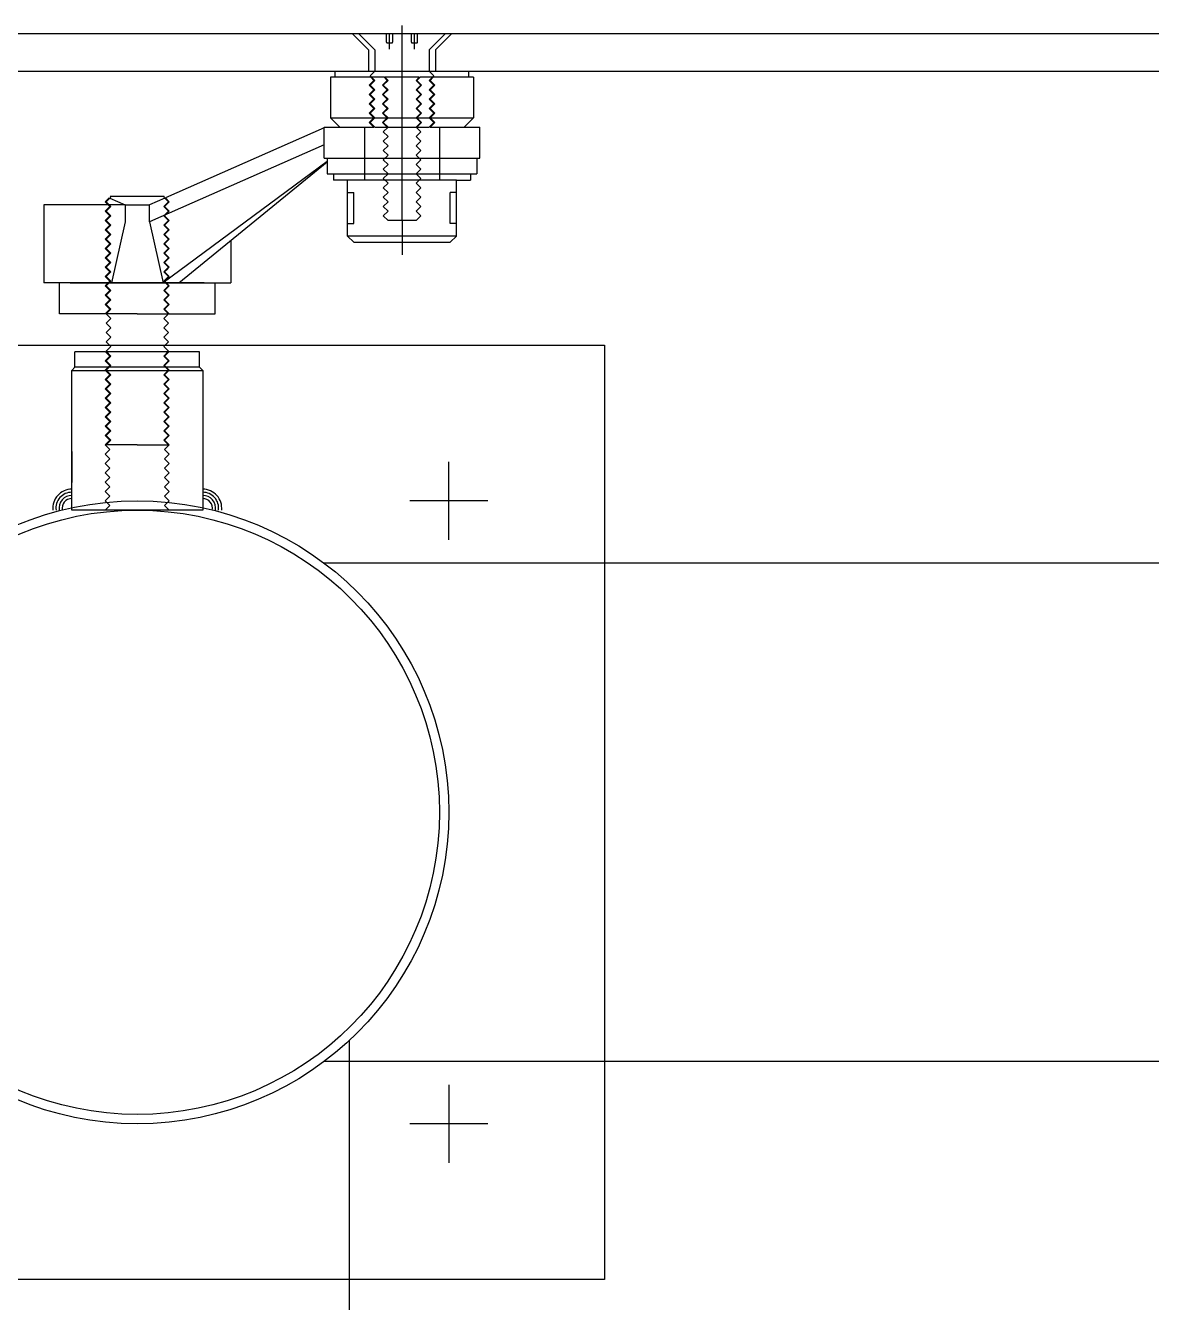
# Model space of a CAD drawing. Header units: millimetres. Extents: x -7718 to 421089, y 87466 to 341395.
# Drawn here: x 308078.7 to 308440.2, y 215741.2 to 216151.2 of the extents above; entities that cross this region are included whole.
import ezdxf

# ---------------------------------------------------------------- set-up
doc = ezdxf.new("R2010")
doc.units = ezdxf.units.MM
doc.header["$LTSCALE"] = 200
doc.header["$MEASUREMENT"] = 0
doc.linetypes.add('CENTER1', pattern=[8, 6, -1, 0, -1])
doc.linetypes.add('DASH_2', pattern=[34, 30, -1.5, 1, -1.5])
doc.layers.add('e-plan', color=9, linetype='CONTINUOUS')

msp = doc.modelspace()

# ---------------------------------------------------------------- linework, layer by layer
at = {"layer": 'e-plan', "linetype": 'CENTER1'}
for p, q in [((308199.57, 216088.59), (308199.57, 216151.19)), ((308185.57, 216148.59), (308190.82, 216143.34)), ((308194.57, 216145.89), (308194.57, 216148.59)), ((308195.57, 216143.59), (308195.57, 216148.59)), ((308196.57, 216145.89), (308196.57, 216148.59)), ((308202.57, 216145.89), (308202.57, 216148.59)), ((308203.57, 216143.59), (308203.57, 216148.59)), ((308204.57, 216145.89), (308204.57, 216148.59)), ((308213.57, 216148.59), (308208.32, 216143.34)), ((308189.04, 216132.09), (308190.54, 216133.59)), ((308189.32, 216135.09), (308190.82, 216136.59)), ((308190.82, 216133.59), (308189.32, 216135.09)), ((308190.82, 216133.59), (308189.32, 216135.09)), ((308189.32, 216132.09), (308190.82, 216133.59)), ((308189.32, 216132.09), (308190.82, 216133.59)), ((308190.54, 216133.59), (308189.54, 216134.59)), ((308193.29, 216132.09), (308194.79, 216133.59)), ((308193.57, 216132.09), (308195.07, 216133.59)), ((308193.57, 216132.09), (308195.07, 216133.59)), ((308193.57, 216132.09), (308195.07, 216133.59)), ((308194.79, 216133.59), (308193.79, 216134.59)), ((308195.07, 216133.59), (308194.07, 216134.59)), ((308195.07, 216133.59), (308194.07, 216134.59)), ((308195.07, 216133.59), (308194.07, 216134.59)), ((308204.07, 216133.59), (308205.07, 216134.59)), ((308204.07, 216133.59), (308205.07, 216134.59)), ((308205.57, 216132.09), (308204.07, 216133.59)), ((308205.57, 216132.09), (308204.07, 216133.59)), ((308204.36, 216133.59), (308205.36, 216134.59)), ((308205.86, 216132.09), (308204.36, 216133.59)), ((308209.82, 216135.09), (308208.32, 216136.59)), ((308208.32, 216133.59), (308209.82, 216135.09)), ((308209.82, 216132.09), (308208.32, 216133.59)), ((308208.61, 216133.59), (308209.61, 216134.59)), ((308210.11, 216132.09), (308208.61, 216133.59)), ((308190.54, 216130.59), (308189.04, 216132.09)), ((308189.04, 216129.09), (308190.54, 216130.59)), ((308190.54, 216127.59), (308189.04, 216129.09)), ((308190.82, 216130.59), (308189.32, 216132.09)), ((308190.82, 216130.59), (308189.32, 216132.09)), ((308189.32, 216129.09), (308190.82, 216130.59)), ((308189.32, 216129.09), (308190.82, 216130.59)), ((308190.82, 216127.59), (308189.32, 216129.09)), ((308190.82, 216127.59), (308189.32, 216129.09)), ((308194.79, 216130.59), (308193.29, 216132.09)), ((308193.29, 216129.09), (308194.79, 216130.59)), ((308194.79, 216127.59), (308193.29, 216129.09)), ((308195.07, 216130.59), (308193.57, 216132.09)), ((308195.07, 216130.59), (308193.57, 216132.09)), ((308195.07, 216130.59), (308193.57, 216132.09)), ((308193.57, 216129.09), (308195.07, 216130.59)), ((308193.57, 216129.09), (308195.07, 216130.59)), ((308193.57, 216129.09), (308195.07, 216130.59)), ((308195.07, 216127.59), (308193.57, 216129.09)), ((308195.07, 216127.59), (308193.57, 216129.09)), ((308195.07, 216127.59), (308193.57, 216129.09)), ((308204.07, 216130.59), (308205.57, 216132.09)), ((308204.07, 216130.59), (308205.57, 216132.09)), ((308205.57, 216129.09), (308204.07, 216130.59)), ((308205.57, 216129.09), (308204.07, 216130.59)), ((308204.07, 216127.59), (308205.57, 216129.09)), ((308204.07, 216127.59), (308205.57, 216129.09)), ((308204.36, 216130.59), (308205.86, 216132.09)), ((308205.86, 216129.09), (308204.36, 216130.59)), ((308204.36, 216127.59), (308205.86, 216129.09)), ((308208.32, 216130.59), (308209.82, 216132.09)), ((308209.82, 216129.09), (308208.32, 216130.59)), ((308208.32, 216127.59), (308209.82, 216129.09)), ((308208.61, 216130.59), (308210.11, 216132.09)), ((308210.11, 216129.09), (308208.61, 216130.59)), ((308208.61, 216127.59), (308210.11, 216129.09)), ((308189.04, 216126.09), (308190.54, 216127.59)), ((308190.54, 216124.59), (308189.04, 216126.09)), ((308189.04, 216123.09), (308190.54, 216124.59)), ((308189.32, 216126.09), (308190.82, 216127.59)), ((308189.32, 216126.09), (308190.82, 216127.59)), ((308190.82, 216124.59), (308189.32, 216126.09)), ((308190.82, 216124.59), (308189.32, 216126.09)), ((308189.32, 216123.09), (308190.82, 216124.59)), ((308189.32, 216123.09), (308190.82, 216124.59)), ((308193.29, 216126.09), (308194.79, 216127.59)), ((308194.79, 216124.59), (308193.29, 216126.09)), ((308193.29, 216123.09), (308194.79, 216124.59)), ((308193.57, 216126.09), (308195.07, 216127.59)), ((308193.57, 216126.09), (308195.07, 216127.59)), ((308193.57, 216126.09), (308195.07, 216127.59)), ((308195.07, 216124.59), (308193.57, 216126.09)), ((308195.07, 216124.59), (308193.57, 216126.09)), ((308195.07, 216124.59), (308193.57, 216126.09)), ((308193.57, 216123.09), (308195.07, 216124.59)), ((308193.57, 216123.09), (308195.07, 216124.59)), ((308193.57, 216123.09), (308195.07, 216124.59)), ((308205.57, 216126.09), (308204.07, 216127.59)), ((308205.57, 216126.09), (308204.07, 216127.59)), ((308204.07, 216124.59), (308205.57, 216126.09)), ((308204.07, 216124.59), (308205.57, 216126.09)), ((308205.57, 216123.09), (308204.07, 216124.59)), ((308205.57, 216123.09), (308204.07, 216124.59)), ((308205.86, 216126.09), (308204.36, 216127.59)), ((308204.36, 216124.59), (308205.86, 216126.09)), ((308205.86, 216123.09), (308204.36, 216124.59)), ((308209.82, 216126.09), (308208.32, 216127.59)), ((308208.32, 216124.59), (308209.82, 216126.09)), ((308209.82, 216123.09), (308208.32, 216124.59)), ((308210.11, 216126.09), (308208.61, 216127.59)), ((308208.61, 216124.59), (308210.11, 216126.09)), ((308210.11, 216123.09), (308208.61, 216124.59)), ((308176.57, 216121.59), (308179.57, 216118.59)), ((308190.54, 216121.59), (308189.04, 216123.09)), ((308189.04, 216120.09), (308190.54, 216121.59)), ((308190.82, 216121.59), (308189.32, 216123.09)), ((308190.82, 216121.59), (308189.32, 216123.09)), ((308189.32, 216120.09), (308190.82, 216121.59)), ((308189.32, 216120.09), (308190.82, 216121.59)), ((308194.79, 216121.59), (308193.29, 216123.09)), ((308193.29, 216120.09), (308194.79, 216121.59)), ((308195.07, 216121.59), (308193.57, 216123.09)), ((308195.07, 216121.59), (308193.57, 216123.09)), ((308195.07, 216121.59), (308193.57, 216123.09)), ((308193.57, 216120.09), (308195.07, 216121.59)), ((308193.57, 216120.09), (308195.07, 216121.59)), ((308193.57, 216120.09), (308195.07, 216121.59)), ((308204.07, 216121.59), (308205.57, 216123.09)), ((308204.07, 216121.59), (308205.57, 216123.09)), ((308205.57, 216120.09), (308204.07, 216121.59)), ((308205.57, 216120.09), (308204.07, 216121.59)), ((308204.36, 216121.59), (308205.86, 216123.09)), ((308205.86, 216120.09), (308204.36, 216121.59)), ((308208.32, 216121.59), (308209.82, 216123.09)), ((308209.82, 216120.09), (308208.32, 216121.59)), ((308208.61, 216121.59), (308210.11, 216123.09)), ((308210.11, 216120.09), (308208.61, 216121.59)), ((308222.57, 216121.59), (308219.57, 216118.59)), ((308190.54, 216118.59), (308189.04, 216120.09)), ((308190.82, 216118.59), (308189.32, 216120.09)), ((308190.82, 216118.59), (308189.32, 216120.09)), ((308194.79, 216118.59), (308193.29, 216120.09)), ((308195.07, 216118.59), (308193.57, 216120.09)), ((308195.07, 216118.59), (308193.57, 216120.09)), ((308195.07, 216118.59), (308193.57, 216120.09)), ((308193.57, 216117.09), (308195.07, 216118.59)), ((308195.07, 216115.59), (308193.57, 216117.09)), ((308204.07, 216118.59), (308205.57, 216120.09)), ((308204.07, 216118.59), (308205.57, 216120.09)), ((308205.57, 216117.09), (308204.07, 216118.59)), ((308204.07, 216115.59), (308205.57, 216117.09)), ((308204.36, 216118.59), (308205.86, 216120.09)), ((308208.32, 216118.59), (308209.82, 216120.09)), ((308208.61, 216118.59), (308210.11, 216120.09)), ((308193.57, 216114.09), (308195.07, 216115.59)), ((308195.07, 216112.59), (308193.57, 216114.09)), ((308193.57, 216111.09), (308195.07, 216112.59)), ((308205.57, 216114.09), (308204.07, 216115.59)), ((308204.07, 216112.59), (308205.57, 216114.09)), ((308205.57, 216111.09), (308204.07, 216112.59)), ((308195.07, 216109.59), (308193.57, 216111.09)), ((308193.57, 216108.09), (308195.07, 216109.59)), ((308195.07, 216106.59), (308193.57, 216108.09)), ((308204.07, 216109.59), (308205.57, 216111.09)), ((308205.57, 216108.09), (308204.07, 216109.59)), ((308204.07, 216106.59), (308205.57, 216108.09)), ((308193.57, 216105.09), (308195.07, 216106.59)), ((308195.07, 216103.59), (308193.57, 216105.09)), ((308205.57, 216105.09), (308204.07, 216106.59)), ((308204.07, 216103.59), (308205.57, 216105.09)), ((308179.43, 216101.59), (308177.57, 216101.59)), ((308217.07, 216101.59), (308179.43, 216101.59)), ((308193.57, 216102.09), (308195.07, 216103.59)), ((308195.07, 216100.59), (308193.57, 216102.09)), ((308193.57, 216099.09), (308195.07, 216100.59)), ((308205.57, 216102.09), (308204.07, 216103.59)), ((308204.07, 216100.59), (308205.57, 216102.09)), ((308205.57, 216099.09), (308204.07, 216100.59)), ((308217.07, 216101.59), (308221.57, 216101.59)), ((308104.29, 216094.59), (308105.55, 216095.84)), ((308104.57, 216094.59), (308106.07, 216096.09)), ((308104.57, 216094.59), (308106.07, 216096.09)), ((308106.07, 216096.09), (308105.89, 216096.27)), ((308106.07, 216096.09), (308105.89, 216096.27)), ((308123.07, 216096.09), (308123.26, 216096.27)), ((308123.07, 216096.09), (308123.26, 216096.27)), ((308124.57, 216094.59), (308123.07, 216096.09)), ((308124.57, 216094.59), (308123.07, 216096.09)), ((308124.86, 216094.59), (308123.6, 216095.84)), ((308182.07, 216097.59), (308184.07, 216097.59)), ((308195.07, 216097.59), (308193.57, 216099.09)), ((308193.57, 216096.09), (308195.07, 216097.59)), ((308195.07, 216094.59), (308193.57, 216096.09)), ((308204.07, 216097.59), (308205.57, 216099.09)), ((308205.57, 216096.09), (308204.07, 216097.59)), ((308204.07, 216094.59), (308205.57, 216096.09)), ((308217.07, 216097.59), (308215.07, 216097.59)), ((308105.79, 216093.09), (308104.29, 216094.59)), ((308104.29, 216091.59), (308105.79, 216093.09)), ((308105.79, 216090.09), (308104.29, 216091.59)), ((308106.07, 216093.09), (308104.57, 216094.59)), ((308106.07, 216093.09), (308104.57, 216094.59)), ((308104.57, 216091.59), (308106.07, 216093.09)), ((308104.57, 216091.59), (308106.07, 216093.09)), ((308106.07, 216090.09), (308104.57, 216091.59)), ((308106.07, 216090.09), (308104.57, 216091.59)), ((308123.07, 216093.09), (308124.57, 216094.59)), ((308123.07, 216093.09), (308124.57, 216094.59)), ((308124.57, 216091.59), (308123.07, 216093.09)), ((308124.57, 216091.59), (308123.07, 216093.09)), ((308123.07, 216090.09), (308124.57, 216091.59)), ((308123.07, 216090.09), (308124.57, 216091.59)), ((308123.36, 216093.09), (308124.86, 216094.59)), ((308124.86, 216091.59), (308123.36, 216093.09)), ((308123.36, 216090.09), (308124.86, 216091.59)), ((308193.57, 216093.09), (308195.07, 216094.59)), ((308195.07, 216091.59), (308193.57, 216093.09)), ((308193.57, 216090.09), (308195.07, 216091.59)), ((308205.57, 216093.09), (308204.07, 216094.59)), ((308204.07, 216091.59), (308205.57, 216093.09)), ((308205.57, 216090.09), (308204.07, 216091.59)), ((308104.29, 216088.59), (308105.79, 216090.09)), ((308105.79, 216087.09), (308104.29, 216088.59)), ((308104.57, 216088.59), (308106.07, 216090.09)), ((308104.57, 216088.59), (308106.07, 216090.09)), ((308106.07, 216087.09), (308104.57, 216088.59)), ((308106.07, 216087.09), (308104.57, 216088.59)), ((308124.57, 216088.59), (308123.07, 216090.09)), ((308124.57, 216088.59), (308123.07, 216090.09)), ((308123.07, 216087.09), (308124.57, 216088.59)), ((308123.07, 216087.09), (308124.57, 216088.59)), ((308124.86, 216088.59), (308123.36, 216090.09)), ((308123.36, 216087.09), (308124.86, 216088.59)), ((308182.07, 216087.59), (308184.07, 216087.59)), ((308195.07, 216088.59), (308193.57, 216090.09)), ((308204.07, 216088.59), (308195.07, 216088.59)), ((308199.57, 216088.59), (308199.57, 216077.57)), ((308204.07, 216088.59), (308205.57, 216090.09)), ((308217.07, 216087.59), (308215.07, 216087.59)), ((308104.29, 216085.59), (308105.79, 216087.09)), ((308105.79, 216084.09), (308104.29, 216085.59)), ((308104.29, 216082.59), (308105.79, 216084.09)), ((308104.57, 216085.59), (308106.07, 216087.09)), ((308104.57, 216085.59), (308106.07, 216087.09)), ((308106.07, 216084.09), (308104.57, 216085.59)), ((308106.07, 216084.09), (308104.57, 216085.59)), ((308104.57, 216082.59), (308106.07, 216084.09)), ((308124.57, 216085.59), (308123.07, 216087.09)), ((308124.57, 216085.59), (308123.07, 216087.09)), ((308123.07, 216084.09), (308124.57, 216085.59)), ((308123.07, 216084.09), (308124.57, 216085.59)), ((308124.57, 216082.59), (308123.07, 216084.09)), ((308124.86, 216085.59), (308123.36, 216087.09)), ((308123.36, 216084.09), (308124.86, 216085.59)), ((308124.86, 216082.59), (308123.36, 216084.09)), ((308217.07, 216083.59), (308182.07, 216083.59)), ((308105.79, 216081.09), (308104.29, 216082.59)), ((308104.29, 216079.59), (308105.79, 216081.09)), ((308105.79, 216078.09), (308104.29, 216079.59)), ((308106.07, 216081.09), (308104.57, 216082.59)), ((308104.57, 216079.59), (308106.07, 216081.09)), ((308106.07, 216078.09), (308104.57, 216079.59)), ((308123.07, 216081.09), (308124.57, 216082.59)), ((308124.57, 216079.59), (308123.07, 216081.09)), ((308123.07, 216078.09), (308124.57, 216079.59)), ((308123.36, 216081.09), (308124.86, 216082.59)), ((308124.86, 216079.59), (308123.36, 216081.09)), ((308123.36, 216078.09), (308124.86, 216079.59)), ((308104.29, 216076.59), (308105.79, 216078.09)), ((308105.79, 216075.09), (308104.29, 216076.59)), ((308104.57, 216076.59), (308106.07, 216078.09)), ((308106.07, 216075.09), (308104.57, 216076.59)), ((308124.57, 216076.59), (308123.07, 216078.09)), ((308123.07, 216075.09), (308124.57, 216076.59)), ((308124.86, 216076.59), (308123.36, 216078.09)), ((308123.36, 216075.09), (308124.86, 216076.59)), ((308104.29, 216073.59), (308105.79, 216075.09)), ((308105.79, 216072.09), (308104.29, 216073.59)), ((308104.29, 216070.59), (308105.79, 216072.09)), ((308104.57, 216073.59), (308106.07, 216075.09)), ((308106.07, 216072.09), (308104.57, 216073.59)), ((308104.57, 216070.59), (308106.07, 216072.09)), ((308105.79, 216072.09), (308104.79, 216073.09)), ((308124.57, 216073.59), (308123.07, 216075.09)), ((308123.07, 216072.09), (308124.57, 216073.59)), ((308124.57, 216070.59), (308123.07, 216072.09)), ((308124.86, 216073.59), (308123.36, 216075.09)), ((308123.36, 216072.09), (308124.86, 216073.59)), ((308123.36, 216072.09), (308124.36, 216073.09)), ((308124.86, 216070.59), (308123.36, 216072.09)), ((308105.79, 216069.09), (308104.29, 216070.59)), ((308104.29, 216067.59), (308105.79, 216069.09)), ((308105.79, 216066.09), (308104.29, 216067.59)), ((308106.07, 216069.09), (308104.57, 216070.59)), ((308104.57, 216067.59), (308106.07, 216069.09)), ((308106.07, 216066.09), (308104.57, 216067.59)), ((308123.07, 216069.09), (308124.57, 216070.59)), ((308124.57, 216067.59), (308123.07, 216069.09)), ((308123.07, 216066.09), (308124.57, 216067.59)), ((308123.36, 216069.09), (308124.86, 216070.59)), ((308124.86, 216067.59), (308123.36, 216069.09)), ((308123.36, 216066.09), (308124.86, 216067.59)), ((308104.29, 216064.59), (308105.79, 216066.09)), ((308105.79, 216063.09), (308104.29, 216064.59)), ((308104.29, 216061.59), (308105.79, 216063.09)), ((308104.57, 216064.59), (308106.07, 216066.09)), ((308106.07, 216063.09), (308104.57, 216064.59)), ((308104.57, 216061.59), (308106.07, 216063.09)), ((308124.57, 216064.59), (308123.07, 216066.09)), ((308123.07, 216063.09), (308124.57, 216064.59)), ((308124.57, 216061.59), (308123.07, 216063.09)), ((308124.86, 216064.59), (308123.36, 216066.09)), ((308123.36, 216063.09), (308124.86, 216064.59)), ((308124.86, 216061.59), (308123.36, 216063.09)), ((308105.79, 216060.09), (308104.29, 216061.59)), ((308104.29, 216058.59), (308105.79, 216060.09)), ((308106.07, 216060.09), (308104.57, 216061.59)), ((308104.57, 216058.59), (308106.07, 216060.09)), ((308104.57, 216058.59), (308106.07, 216060.09)), ((308104.57, 216058.59), (308106.07, 216060.09)), ((308106.07, 216060.09), (308105.07, 216061.09)), ((308106.07, 216060.09), (308105.07, 216061.09)), ((308123.07, 216060.09), (308124.57, 216061.59)), ((308123.07, 216060.09), (308124.07, 216061.09)), ((308123.07, 216060.09), (308124.07, 216061.09)), ((308123.07, 216060.09), (308124.07, 216061.09)), ((308123.07, 216060.09), (308124.07, 216061.09)), ((308124.57, 216058.59), (308123.07, 216060.09)), ((308124.57, 216058.59), (308123.07, 216060.09)), ((308124.57, 216058.59), (308123.07, 216060.09)), ((308124.57, 216058.59), (308123.07, 216060.09)), ((308124.57, 216058.59), (308123.07, 216060.09)), ((308124.57, 216058.59), (308123.07, 216060.09)), ((308124.57, 216058.59), (308123.07, 216060.09)), ((308124.57, 216058.59), (308123.07, 216060.09)), ((308124.57, 216058.59), (308123.07, 216060.09)), ((308123.36, 216060.09), (308124.86, 216061.59)), ((308124.86, 216058.59), (308123.36, 216060.09)), ((308124.86, 216058.59), (308123.36, 216060.09)), ((308124.86, 216058.59), (308123.36, 216060.09)), ((308106.07, 216057.09), (308104.57, 216058.59)), ((308106.07, 216057.09), (308104.57, 216058.59)), ((308106.07, 216057.09), (308104.57, 216058.59)), ((308104.57, 216055.59), (308106.07, 216057.09)), ((308104.57, 216055.59), (308106.07, 216057.09)), ((308104.57, 216055.59), (308106.07, 216057.09)), ((308106.07, 216054.09), (308104.57, 216055.59)), ((308106.07, 216054.09), (308104.57, 216055.59)), ((308123.07, 216057.09), (308124.57, 216058.59)), ((308123.07, 216057.09), (308124.57, 216058.59)), ((308123.07, 216057.09), (308124.57, 216058.59)), ((308123.07, 216057.09), (308124.57, 216058.59)), ((308123.07, 216057.09), (308124.57, 216058.59)), ((308123.07, 216057.09), (308124.57, 216058.59)), ((308124.57, 216055.59), (308123.07, 216057.09)), ((308124.57, 216055.59), (308123.07, 216057.09)), ((308124.57, 216055.59), (308123.07, 216057.09)), ((308124.57, 216055.59), (308123.07, 216057.09)), ((308124.57, 216055.59), (308123.07, 216057.09)), ((308124.57, 216055.59), (308123.07, 216057.09)), ((308123.07, 216054.09), (308124.57, 216055.59)), ((308123.07, 216054.09), (308124.57, 216055.59)), ((308123.07, 216054.09), (308124.57, 216055.59)), ((308123.07, 216054.09), (308124.57, 216055.59)), ((308104.57, 216052.59), (308106.07, 216054.09)), ((308104.57, 216052.59), (308106.07, 216054.09)), ((308106.07, 216051.09), (308104.57, 216052.59)), ((308106.07, 216051.09), (308104.57, 216052.59)), ((308104.57, 216049.59), (308106.07, 216051.09)), ((308104.57, 216049.59), (308106.07, 216051.09)), ((308124.57, 216052.59), (308123.07, 216054.09)), ((308124.57, 216052.59), (308123.07, 216054.09)), ((308124.57, 216052.59), (308123.07, 216054.09)), ((308124.57, 216052.59), (308123.07, 216054.09)), ((308123.07, 216051.09), (308124.57, 216052.59)), ((308123.07, 216051.09), (308124.57, 216052.59)), ((308123.07, 216051.09), (308124.57, 216052.59)), ((308123.07, 216051.09), (308124.57, 216052.59)), ((308124.57, 216049.59), (308123.07, 216051.09)), ((308124.57, 216049.59), (308123.07, 216051.09)), ((308124.57, 216049.59), (308123.07, 216051.09)), ((308124.57, 216049.59), (308123.07, 216051.09)), ((308105.79, 216045.09), (308104.41, 216046.47)), ((308106.07, 216048.09), (308104.57, 216049.59)), ((308106.07, 216048.09), (308104.57, 216049.59)), ((308104.57, 216046.59), (308106.07, 216048.09)), ((308104.57, 216046.59), (308106.07, 216048.09)), ((308106.07, 216045.09), (308104.57, 216046.59)), ((308106.07, 216045.09), (308104.57, 216046.59)), ((308123.07, 216048.09), (308124.57, 216049.59)), ((308123.07, 216048.09), (308124.57, 216049.59)), ((308123.07, 216048.09), (308124.57, 216049.59)), ((308123.07, 216048.09), (308124.57, 216049.59)), ((308124.57, 216046.59), (308123.07, 216048.09)), ((308124.57, 216046.59), (308123.07, 216048.09)), ((308124.57, 216046.59), (308123.07, 216048.09)), ((308124.57, 216046.59), (308123.07, 216048.09)), ((308123.07, 216045.09), (308124.57, 216046.59)), ((308123.07, 216045.09), (308124.57, 216046.59)), ((308123.07, 216045.09), (308124.57, 216046.59)), ((308123.07, 216045.09), (308124.57, 216046.59)), ((308123.36, 216045.09), (308124.74, 216046.47)), ((308104.29, 216043.59), (308105.79, 216045.09)), ((308105.79, 216042.09), (308104.29, 216043.59)), ((308104.57, 216043.59), (308106.07, 216045.09)), ((308106.07, 216042.09), (308104.57, 216043.59)), ((308124.57, 216043.59), (308123.07, 216045.09)), ((308124.57, 216043.59), (308123.07, 216045.09)), ((308123.07, 216042.09), (308124.57, 216043.59)), ((308123.07, 216042.09), (308124.57, 216043.59)), ((308124.86, 216043.59), (308123.36, 216045.09)), ((308123.36, 216042.09), (308124.86, 216043.59)), ((308104.29, 216040.59), (308105.79, 216042.09)), ((308105.79, 216039.09), (308104.29, 216040.59)), ((308104.29, 216037.59), (308105.79, 216039.09)), ((308104.57, 216040.59), (308106.07, 216042.09)), ((308106.07, 216039.09), (308104.57, 216040.59)), ((308104.57, 216037.59), (308106.07, 216039.09)), ((308124.57, 216040.59), (308123.07, 216042.09)), ((308124.57, 216040.59), (308123.07, 216042.09)), ((308123.07, 216039.09), (308124.57, 216040.59)), ((308123.07, 216039.09), (308124.57, 216040.59)), ((308124.57, 216037.59), (308123.07, 216039.09)), ((308124.57, 216037.59), (308123.07, 216039.09)), ((308124.86, 216040.59), (308123.36, 216042.09)), ((308123.36, 216039.09), (308124.86, 216040.59)), ((308124.86, 216037.59), (308123.36, 216039.09)), ((308105.79, 216036.09), (308104.29, 216037.59)), ((308104.29, 216034.59), (308105.79, 216036.09)), ((308105.79, 216033.09), (308104.29, 216034.59)), ((308106.07, 216036.09), (308104.57, 216037.59)), ((308104.57, 216034.59), (308106.07, 216036.09)), ((308106.07, 216033.09), (308104.57, 216034.59)), ((308123.07, 216036.09), (308124.57, 216037.59)), ((308123.07, 216036.09), (308124.57, 216037.59)), ((308124.57, 216034.59), (308123.07, 216036.09)), ((308124.57, 216034.59), (308123.07, 216036.09)), ((308123.07, 216033.09), (308124.57, 216034.59)), ((308123.07, 216033.09), (308124.57, 216034.59)), ((308123.36, 216036.09), (308124.86, 216037.59)), ((308124.86, 216034.59), (308123.36, 216036.09)), ((308123.36, 216033.09), (308124.86, 216034.59)), ((308104.29, 216031.59), (308105.79, 216033.09)), ((308105.79, 216030.09), (308104.29, 216031.59)), ((308104.29, 216028.59), (308105.79, 216030.09)), ((308104.57, 216031.59), (308106.07, 216033.09)), ((308106.07, 216030.09), (308104.57, 216031.59)), ((308104.57, 216028.59), (308106.07, 216030.09)), ((308124.57, 216031.59), (308123.07, 216033.09)), ((308124.57, 216031.59), (308123.07, 216033.09)), ((308123.07, 216030.09), (308124.57, 216031.59)), ((308123.07, 216030.09), (308124.57, 216031.59)), ((308124.57, 216028.59), (308123.07, 216030.09)), ((308124.57, 216028.59), (308123.07, 216030.09)), ((308124.86, 216031.59), (308123.36, 216033.09)), ((308123.36, 216030.09), (308124.86, 216031.59)), ((308124.86, 216028.59), (308123.36, 216030.09)), ((308105.79, 216027.09), (308104.29, 216028.59)), ((308104.29, 216025.59), (308105.79, 216027.09)), ((308106.07, 216027.09), (308104.57, 216028.59)), ((308104.57, 216025.59), (308106.07, 216027.09)), ((308123.07, 216027.09), (308124.57, 216028.59)), ((308123.07, 216027.09), (308124.57, 216028.59)), ((308124.57, 216025.59), (308123.07, 216027.09)), ((308124.57, 216025.59), (308123.07, 216027.09)), ((308123.36, 216027.09), (308124.86, 216028.59)), ((308124.86, 216025.59), (308123.36, 216027.09)), ((308105.79, 216024.09), (308104.29, 216025.59)), ((308104.29, 216022.59), (308105.79, 216024.09)), ((308105.79, 216021.09), (308104.29, 216022.59)), ((308106.07, 216024.09), (308104.57, 216025.59)), ((308104.57, 216022.59), (308106.07, 216024.09)), ((308106.07, 216021.09), (308104.57, 216022.59)), ((308123.07, 216024.09), (308124.57, 216025.59)), ((308123.07, 216024.09), (308124.57, 216025.59)), ((308124.57, 216022.59), (308123.07, 216024.09)), ((308124.57, 216022.59), (308123.07, 216024.09)), ((308123.07, 216021.09), (308124.57, 216022.59)), ((308123.07, 216021.09), (308124.57, 216022.59)), ((308123.36, 216024.09), (308124.86, 216025.59)), ((308124.86, 216022.59), (308123.36, 216024.09)), ((308123.36, 216021.09), (308124.86, 216022.59)), ((308104.29, 216019.59), (308105.79, 216021.09)), ((308105.79, 216018.09), (308104.29, 216019.59)), ((308104.29, 216016.59), (308105.79, 216018.09)), ((308104.57, 216019.59), (308106.07, 216021.09)), ((308106.07, 216018.09), (308104.57, 216019.59)), ((308104.57, 216016.59), (308106.07, 216018.09)), ((308124.57, 216019.59), (308123.07, 216021.09)), ((308124.57, 216019.59), (308123.07, 216021.09)), ((308123.07, 216018.09), (308124.57, 216019.59)), ((308123.07, 216018.09), (308124.57, 216019.59)), ((308124.57, 216016.59), (308123.07, 216018.09)), ((308124.57, 216016.59), (308123.07, 216018.09)), ((308124.86, 216019.59), (308123.36, 216021.09)), ((308123.36, 216018.09), (308124.86, 216019.59)), ((308124.86, 216016.59), (308123.36, 216018.09)), ((308104.29, 216016.59), (308105.79, 216015.09)), ((308105.79, 216015.09), (308104.29, 216013.59)), ((308114.57, 216016.59), (308104.57, 216016.59)), ((308114.57, 216016.59), (308124.57, 216016.59)), ((308124.86, 216016.59), (308123.36, 216015.09)), ((308123.36, 216015.09), (308124.86, 216013.59)), ((308104.29, 216013.59), (308105.79, 216012.09)), ((308105.79, 216012.09), (308104.29, 216010.59)), ((308104.29, 216010.59), (308105.79, 216009.09)), ((308124.86, 216013.59), (308123.36, 216012.09)), ((308123.36, 216012.09), (308124.86, 216010.59)), ((308124.86, 216010.59), (308123.36, 216009.09)), ((308105.79, 216009.09), (308104.29, 216007.59)), ((308104.29, 216007.59), (308105.79, 216006.09)), ((308105.79, 216006.09), (308104.29, 216004.59)), ((308123.36, 216009.09), (308124.86, 216007.59)), ((308124.86, 216007.59), (308123.36, 216006.09)), ((308123.36, 216006.09), (308124.86, 216004.59)), ((308104.29, 216004.59), (308105.79, 216003.09)), ((308105.79, 216003.09), (308104.29, 216001.59)), ((308104.29, 216001.59), (308105.79, 216000.09)), ((308124.86, 216004.59), (308123.36, 216003.09)), ((308123.36, 216003.09), (308124.86, 216001.59)), ((308124.86, 216001.59), (308123.36, 216000.09)), ((308105.79, 216000.09), (308104.29, 215998.59)), ((308104.29, 215998.59), (308105.79, 215997.09)), ((308123.36, 216000.09), (308124.86, 215998.59)), ((308124.86, 215998.59), (308123.36, 215997.09)), ((308105.79, 215997.09), (308104.29, 215995.59)), ((308123.36, 215997.09), (308124.86, 215995.59))]:
    msp.add_line(p, q, dxfattribs=at)
at = {"layer": 'e-plan'}
for p, q in [((307876.57, 216148.59), (309090.57, 216148.59)), ((307876.57, 216136.59), (309090.57, 216136.59)), ((307964.57, 216048.59), (308264.57, 216048.59)), ((308264.57, 216048.59), (308264.57, 215748.59)), ((308214.57, 215986.09), (308214.57, 216011.09)), ((308227.07, 215998.59), (308202.07, 215998.59)), ((308135.57, 215995.59), (308093.57, 215995.59)), ((308842.57, 215978.59), (308174.57, 215978.59)), ((308182.57, 215825.27), (308182.57, 213608.59)), ((308842.57, 215818.59), (308174.57, 215818.59)), ((308214.57, 215811.09), (308214.57, 215786.09)), ((308227.07, 215798.59), (308202.07, 215798.59)), ((308264.57, 215748.59), (307964.57, 215748.59))]:
    msp.add_line(p, q, dxfattribs=at)
at = {"layer": 'e-plan', "linetype": 'Continuous'}
for p, q in [((308182.74, 216148.59), (308216.41, 216148.59)), ((308188.82, 216143.34), (308183.57, 216148.59)), ((308194.87, 216145.59), (308196.27, 216145.59)), ((308202.87, 216145.59), (308204.27, 216145.59)), ((308210.32, 216143.34), (308215.57, 216148.59)), ((308188.82, 216143.34), (308188.82, 216136.59)), ((308190.82, 216143.34), (308190.82, 216136.59)), ((308208.32, 216143.34), (308208.32, 216136.59)), ((308210.32, 216143.34), (308210.32, 216136.59)), ((308178.07, 216134.59), (308176.57, 216134.59)), ((308176.57, 216134.59), (308176.57, 216121.59)), ((308178.07, 216134.59), (308178.07, 216136.59)), ((308189.54, 216134.59), (308178.07, 216134.59)), ((308193.79, 216134.59), (308189.82, 216134.59)), ((308205.07, 216134.59), (308194.07, 216134.59)), ((308209.32, 216134.59), (308205.36, 216134.59)), ((308222.57, 216134.59), (308209.61, 216134.59)), ((308221.07, 216134.59), (308221.07, 216136.59)), ((308222.57, 216134.59), (308222.57, 216121.59)), ((308176.57, 216121.59), (308208.32, 216121.59)), ((308208.32, 216121.59), (308222.57, 216121.59)), ((308174.57, 216118.35), (308123.6, 216095.84)), ((308174.56, 216118.59), (308190.54, 216118.59)), ((308174.56, 216108.59), (308174.56, 216118.59)), ((308190.82, 216118.59), (308194.79, 216118.59)), ((308195.07, 216118.59), (308208.32, 216118.59)), ((308208.61, 216118.59), (308224.56, 216118.59)), ((308224.56, 216108.59), (308224.56, 216118.59)), ((308174.57, 216112.89), (308118.51, 216088.12)), ((308174.56, 216108.59), (308224.56, 216108.59)), ((308175.57, 216108.59), (308175.57, 216103.59)), ((308223.57, 216108.59), (308223.57, 216103.59)), ((308175.57, 216107.52), (308122.84, 216068.59)), ((308127.89, 216068.59), (308175.57, 216107.4)), ((308175.57, 216103.59), (308223.57, 216103.59)), ((308177.57, 216103.59), (308177.57, 216101.59)), ((308182.07, 216083.59), (308182.07, 216101.59)), ((308217.07, 216083.59), (308217.07, 216101.59)), ((308221.57, 216103.59), (308221.57, 216101.59)), ((308105.74, 216095.76), (308110.66, 216093.59)), ((308123.25, 216096.27), (308105.89, 216096.27)), ((308123.41, 216095.75), (308118.51, 216093.59)), ((308184.07, 216087.59), (308184.07, 216097.59)), ((308215.07, 216087.59), (308215.07, 216097.59)), ((308110.66, 216093.59), (308084.57, 216093.59)), ((308084.57, 216093.59), (308084.57, 216068.59)), ((308110.64, 216093.59), (308110.64, 216088.12)), ((308110.66, 216093.59), (308118.51, 216093.59)), ((308118.51, 216088.12), (308118.51, 216093.59)), ((308110.64, 216088.12), (308106.32, 216068.59)), ((308118.51, 216088.12), (308122.84, 216068.59)), ((308182.07, 216083.59), (308184.07, 216081.59)), ((308215.07, 216081.59), (308217.07, 216083.59)), ((308144.57, 216082.17), (308144.57, 216068.59)), ((308184.07, 216081.59), (308215.07, 216081.59)), ((308114.57, 216068.59), (308084.57, 216068.59)), ((308093.07, 216068.59), (308114.57, 216068.59)), ((308093.07, 216068.59), (308114.57, 216068.59)), ((308114.57, 216068.59), (308144.57, 216068.59)), ((308136.07, 216068.59), (308114.57, 216068.59)), ((308114.57, 216068.59), (308136.07, 216068.59)), ((308104.29, 216058.59), (308089.57, 216058.59)), ((308114.57, 216058.59), (308104.57, 216058.59)), ((308114.57, 216058.59), (308124.57, 216058.59)), ((308124.86, 216058.59), (308139.57, 216058.59)), ((308094.57, 216041.47), (308094.57, 216046.47)), ((308104.41, 216046.47), (308094.57, 216046.47)), ((308124.46, 216046.47), (308104.69, 216046.47)), ((308134.57, 216046.47), (308124.74, 216046.47)), ((308134.57, 216041.47), (308134.57, 216046.47)), ((308094.57, 216041.47), (308093.57, 216040.47)), ((308093.57, 215995.59), (308093.57, 216040.47)), ((308093.57, 216040.47), (308135.57, 216040.47)), ((308134.57, 216041.47), (308094.57, 216041.47)), ((308135.57, 216040.47), (308134.57, 216041.47)), ((308135.57, 216040.47), (308135.57, 215995.59)), ((308093.57, 216014.47), (308093.57, 216004.52)), ((308135.57, 216004.83), (308135.57, 215995.59))]:
    msp.add_line(p, q, dxfattribs=at)
at = {"layer": 'e-plan', "linetype": 'DASH_2'}
for p, q in [((308187.57, 216118.59), (308187.57, 216101.59)), ((308211.57, 216118.59), (308211.57, 216101.59)), ((308089.57, 216058.59), (308089.57, 216068.59)), ((308139.57, 216058.59), (308139.57, 216068.59))]:
    msp.add_line(p, q, dxfattribs=at)
at = {"layer": 'e-plan'}
for radius in [100, 97]:
    msp.add_circle((308114.57, 215898.59), radius, dxfattribs=at)
at = {"layer": 'e-plan', "linetype": 'CENTER1'}
for centre, start, end in [((308194.87, 216145.89), 180, 270), ((308196.27, 216145.89), 270, 0), ((308202.87, 216145.89), 180, 270), ((308204.27, 216145.89), 270, 0)]:
    msp.add_arc(centre, 0.3, start, end, dxfattribs=at)
at = {"layer": 'e-plan', "linetype": 'Continuous'}
for centre, radius, start, end in [((308093.55, 215996.23), 6.11, 89.8114, 186.0131), ((308135.59, 215996.23), 6.11, 353.9869, 90.1886), ((308093.55, 215996.23), 5.11, 89.8114, 187.1953), ((308093.55, 215996.23), 4.11, 89.8114, 188.9587), ((308093.55, 215996.23), 3.11, 89.8114, 191.8754), ((308135.59, 215996.23), 5.11, 352.8047, 90.1886), ((308135.59, 215996.23), 4.11, 351.0413, 90.1886), ((308135.59, 215996.23), 3.11, 348.1246, 90.1886)]:
    msp.add_arc(centre, radius, start, end, dxfattribs=at)

doc.saveas('drawing.dxf')
